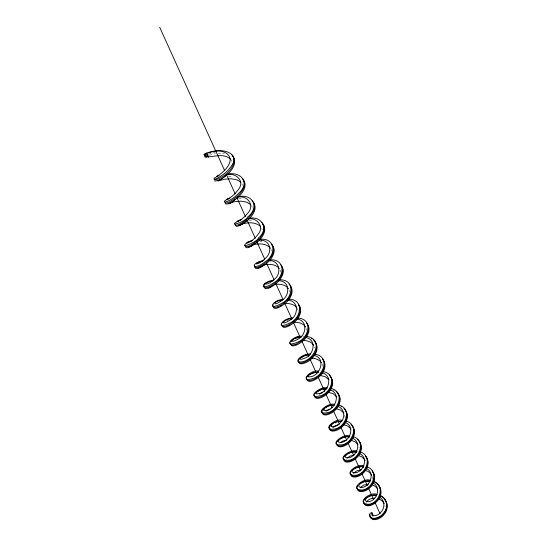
<?xml version="1.0" encoding="UTF-8"?>
<svg xmlns="http://www.w3.org/2000/svg" width="547" height="547" viewBox="0 0 547 547"><rect width="100%" height="100%" fill="white"/><g stroke="black" fill="none" stroke-linecap="round" stroke-linejoin="round"><path stroke-width="0.41" stroke-dasharray="2.73 2.05" d="M345.171 417.84L344.651 414.647M372.466 479.35L372.11 476.444M346.477 459.459L346.627 458.851M366.463 502.543L366.483 503.165M339.591 443.795L339.475 444.485M334.976 423.371L335.318 423.228M208.386 154.179L212.106 153.119M209.303 155.232L215.45 153.728M212.564 153.016L215.402 152.469M238.478 198.869L242.8 198.67M228.352 176.483L232.263 176.271M217.904 153.386L224.291 153.283M248.769 220.523L253.022 220.407M259.688 241.473L262.02 241.453M302.84 336.179L303.715 336.173M270.286 261.876L270.744 261.883M357.793 451.302L358.182 451.378M231.107 159.888L231.894 161.406M251.572 205.72L252.29 207.286M297.37 308.487L298.108 310.388M321.998 363.728L322.723 367.187M241.986 184.038L242.444 185.399M280.296 270.088L280.802 272.071M271.182 249.61L271.592 251.005M261.781 228.502L262.129 229.61M289.254 290.238L289.664 291.954M306.299 328.583L306.655 330.32M314.504 347.099L314.703 347.96M358.969 447.179L359.078 447.754M384.951 505.654L385.074 506.515"/><path stroke-width="0.82" d="M356.911 487.746C357.759 493.196 365.635 490.481 368.391 487.986C373.601 484.307 376.63 476.198 372.138 470.837M329.068 427.836C330.867 433.21 338.921 428.718 341.67 426.099C346.798 422.024 349.567 413.163 343.899 408.363M350.559 474.03C351.55 479.589 359.652 476.375 362.387 473.798C367.522 470.003 370.442 461.757 365.69 456.54M363.782 502.344C364.234 508.006 372.425 505.626 375.201 503.008C380.397 499.356 383.276 491.268 378.839 485.955M336.672 444.034C337.786 449.518 345.902 445.764 348.583 443.302C353.724 439.467 356.959 431.173 352.097 425.874M357.266 488.266C357.752 493.927 365.991 491.274 368.719 488.71C374.039 484.984 377.027 476.594 372.227 471.295M306.593 379.297C308.549 384.247 316.282 379.262 318.997 376.938C324.056 372.965 327.735 364.452 322.415 359.208M343.386 458.283C344.159 464.164 352.883 460.437 355.543 457.73C360.972 453.661 363.564 444.39 357.601 439.631M363.495 501.449C363.741 507.589 372.753 504.785 375.481 501.818C380.883 497.784 383.009 488.642 377.273 483.965M336.35 443.084C337.178 448.916 345.916 444.902 348.542 442.256C353.854 438.236 356.699 429.224 350.976 424.322M343.776 458.844C343.865 464.533 352.343 461.654 354.941 459.241C360.336 455.569 363.892 447.255 359.215 441.675M372.808 516.142L373.129 515.308L371.96 512.758C368.432 512.614 369.15 517.141 371.304 518.317C373.854 519.643 376.938 518.741 379.331 517.476C385.416 514.419 389.744 505.517 384.828 499.719M310.416 353.971C305.445 353.041 291.626 360.37 300.994 363.864C310.607 363.112 321.937 350.832 314.792 341.711M350.34 472.717C349.998 478.591 358.805 476.102 361.423 473.538C366.818 469.894 370.223 461.593 365.594 456.061M329.54 428.089C329.697 433.716 338.258 430.243 340.754 427.952C346.039 424.267 349.936 416.212 345.492 410.476M329.13 427.481L329.239 427.111M289.917 343.044C291.394 347.783 299.134 342.682 301.664 340.699C306.819 336.802 311.462 328.583 306.532 322.785M343.434 458.099L344.077 456.711M322.142 412.096C322.436 417.799 331.243 413.758 333.704 411.419C339.017 407.583 342.846 399.084 337.772 393.56M357.02 487.158L357.444 486.139M370.018 514.57C369.84 521.53 380.89 517.305 383.16 513.483C388.698 508.238 387.461 497.654 379.727 495.261M314.539 395.672C314.675 401.06 323.079 397.252 325.451 395.194C330.689 391.556 335.126 383.926 331.208 377.861M281.411 324.672C282.984 329.212 290.648 323.892 293.171 321.957C298.211 318.06 303.024 310.156 298.423 304.235M314.156 394.838C314.614 400.575 323.633 395.946 326.067 393.573C331.55 389.56 335.229 380.261 329.164 375.139M264.051 287.428C266.286 291.161 273.213 285.691 275.886 283.797C280.871 279.838 286.129 271.975 281.459 265.938M290.389 343.796C291.271 348.719 299.366 343.796 301.739 341.896C306.963 338.053 311.817 329.998 307.175 323.981M238.595 225.651L240.953 224.865L244.632 222.397M336.453 442.708L336.815 441.928M272.659 305.773C274.047 309.958 281.315 304.898 283.722 303.229C288.659 299.476 294.361 292.009 290.279 285.849M363.666 500.833L364.063 499.999M309.855 354.9C303.982 353.013 293.848 363.119 305.923 357.683C314.272 353.861 316.638 339.154 305.547 337.499M321.909 410.92C321.103 416.732 330.347 413.388 332.665 411.091C338.114 407.412 342.443 399.207 337.875 393.272M350.477 472.314L350.907 471.507M273.165 306.587C273.862 311.53 282.833 305.178 284.871 303.64C290.142 299.592 294.778 291.654 290.266 285.425M329.315 426.927L329.506 426.544M298.382 360.418C298.115 365.827 307.052 361.417 309.226 359.441C314.641 355.653 319.557 347.461 314.867 341.342M281.978 325.301C282.43 330.306 291.031 325.062 293.254 323.188C298.457 319.304 303.53 311.27 298.847 305.192M366.675 501.866C368.295 499.096 371.851 498.194 374.866 498.167M263.722 286.177C264.488 290.86 273.411 284.269 275.428 282.792C280.508 278.806 285.842 270.621 280.775 264.666M371.96 512.758C370.592 517.913 378.996 515.329 380.5 512.648C385.211 508.553 385.225 499.869 379.215 496.963M353.567 473.381L356.726 470.837L361.444 469.798M306.6 377.423C305.294 383.283 315.154 379.386 317.26 377.136C322.792 373.362 327.537 364.849 322.518 358.859M225.173 203.716C228.523 205.494 234.745 199.717 237.815 197.467C242.437 193.399 248.201 185.597 243.162 179.778M245.295 246.683C246.724 250.321 254.512 243.983 256.707 242.588C261.623 238.588 267.428 231.272 263.435 224.838M244.81 245.63C246.102 249.37 254.97 242.43 256.953 240.899C262.006 236.824 267.674 228.147 261.787 222.472M360.275 487.664L363.529 485.114L368.541 484.157M254.916 267.168C255.764 271.558 264.611 264.789 266.621 263.353C271.674 259.34 277.247 251.182 272.139 245.165M298.471 360.247L298.696 359.899M322.108 410.544L322.819 409.594M272.803 305.486L273.261 304.87M357.567 485.927L358.005 485.312M329.615 426.352L329.882 425.963M314.518 394.12L314.771 393.744M336.938 441.73L337.219 441.34M235.463 225.432C236.564 228.714 244.974 222.191 246.854 220.858C251.811 216.79 257.993 209.221 253.569 202.766M234.964 224.359C236.01 227.73 245.35 220.585 247.1 219.128C252.003 215.046 257.897 206.739 252.379 200.893M306.717 377.245L306.983 376.883M224.721 202.513C227.128 204.769 234.369 198.52 236.926 196.66C241.692 192.565 247.784 184.64 242.656 178.637M214.697 181.098C222.643 180.558 239.333 167.252 233.337 157.092M351.044 471.302L351.352 470.892M364.336 499.582L366.1 497.791M214.164 179.949C222.103 179.361 238.807 166.09 232.817 155.916M344.22 456.513L344.535 456.109M254.642 265.883C253.993 270.827 264.297 263.9 265.787 262.615C270.991 258.594 276.878 250.307 271.674 244.126M290.457 342.073L290.744 341.725M298.833 359.721L299.893 358.647M314.922 393.56L315.845 392.623M337.376 441.142L337.725 440.745M347.126 458.065L349.998 456.089L354.169 455.097M332.897 427.474L335.072 425.874L338.19 424.787M238.02 196.729L237.76 197.016C248.099 195.245 255.381 205.822 247.251 213.774C244.7 216.927 241.514 219.662 237.822 221.385C234.957 222.164 240.01 219.723 240.837 219.826M307.134 376.698L308.795 375.235M351.53 470.693L351.906 470.29M344.713 455.911L346.524 454.386M330.367 425.375L330.75 424.992M340.282 442.769L342.853 441.067L346.415 440.082M226.506 174.794L222.397 178.39L218.034 181.078L224.359 179.238L231.443 178.773L237.207 179.929L240.878 182.356M323.003 409.402L323.4 409.019M273.815 280.167C260.666 281.698 259.565 292.248 273.521 282.908C285.254 276.782 285.596 258.287 269.377 259.859M273.103 280.761C260.03 283.483 266.485 287.045 273.678 279.736C282.204 274.266 280.037 259.811 268.707 260.639M290.908 341.554L291.277 341.205M337.8 406.387C344.138 408.26 345.56 416.629 341.472 421.334C339.735 424.082 333.308 429.156 331.113 425.778M337.916 440.547L338.34 440.164M246.54 220.735L244.906 222.178M323.564 410.018L324.207 409.457M264.44 285.302L264.987 284.823M352.111 470.099L352.555 469.709M282.635 323.065L283.038 322.723M235.306 199.416L231.429 202.315L228.468 203.751L234.26 201.734L241.159 201.152L246.909 202.212L250.875 204.79M318.012 372.233C315.27 372.206 312.474 372.753 310.067 374.114C309.076 374.182 307.093 377.033 308.706 376.445M325.937 411.125L330.087 409.081M341.54 421.573C337.889 421.375 332.159 421.942 330.935 426.017M323.612 408.835L324.077 408.459M291.476 341.027L292.406 340.33M316.063 392.438L316.542 392.069M264.55 264.529L263.483 265.336M254.738 243.784L251.018 246.239L248.413 247.032M300.112 358.47L300.59 358.114M238.752 225.48L239.326 225.118M352.794 469.524L354.128 468.635M273.268 285.274L272.748 285.65M359.652 483.739L360.719 483.028M331.66 424.24L332.173 423.877M230.567 159.204C223.47 152.545 213.385 157.345 205.125 156.934L204.038 154.569C211.457 149.81 228.974 148.216 230.294 159.895C229.624 165.536 225.364 169.926 221.186 173.392C220.393 174.602 213.453 177.864 217.945 176.025M324.323 408.281L325.417 407.577M263.223 265.521L261.712 266.485M316.795 391.891L320.583 390.004M366.606 497.421L371.037 495.486M281.479 305.541L280.967 305.862M309.328 374.886L309.903 374.545M332.446 423.699L333.027 423.357M349.184 437.231C345.184 434.291 331.318 443.72 342.415 442.222C350.736 439.774 354.859 426.099 345.253 422.496M319.243 394.134L321.274 393.163M271.722 286.32L270.984 286.744M292.939 339.981L293.513 339.646M280.72 306.012L280.228 306.286M263.982 284.31L264.946 283.77M301.671 357.423L302.279 357.088M289.459 325.13L288.966 325.397M261.473 266.615L260.577 267.08M310.204 374.374L310.833 374.052M205.125 156.934L208.209 155.608M270.751 286.874L269.856 287.305M204.585 155.751L207.662 154.432M204.038 154.569L207.122 153.249M347.673 453.709L348.295 453.395M247.859 242.089C245.323 243.217 247.75 243.415 248.988 242.369C252.564 240.482 255.681 237.706 257.986 234.383C264.502 227.402 257.493 217.453 248.769 218.841M361.307 482.707L361.923 482.399M326.026 407.248L327.687 406.503M248.03 242.006C236.304 250.362 257.883 241.931 258.567 237.822C269.083 229.405 262.17 215.689 249.227 218.274M302.594 356.931L303.257 356.623M216.25 177.153C212.161 178.548 214 180.305 217.152 178.185C222.67 175.437 227.661 171.43 231.19 166.343C241.165 152.818 221.713 148.107 212.024 151.84M341.055 438.414L341.711 438.113M260.372 267.182L258.963 267.709M311.161 373.902L312.193 373.464M248.215 241.924L252.83 240.311M239.928 224.824L240.694 224.509M355.352 468.006L356.357 467.603M248.406 241.836L252.338 240.612M348.617 453.251L349.287 452.978M295.134 338.86L295.483 338.716M334.62 422.585L335.311 422.311M269.445 287.483L268.878 287.688M362.572 482.119L363.598 481.757M296.542 344.378L296.112 344.535M303.954 356.329L304.31 356.193M229.569 198.479C228.455 198.609 221.774 201.802 225.289 202.007C230.437 200.564 234.848 197.166 238.574 193.44C250.505 182.944 241.206 171.095 227.32 174.206M240.912 224.427C247.21 222.362 255.415 221.549 260.563 226.533M342.388 437.839L342.737 437.709M287.503 320.316L287.872 320.186M312.556 373.327L313.684 372.958M296.583 338.306L297.349 338.06M241.104 219.764C223.716 227.839 244.817 222.896 247.682 217.022C259.634 207.621 253.377 193.795 238.444 196.564M278.259 307.168L277.548 307.373M208.222 152.88L208.605 152.757M321.807 392.978L322.361 392.808M336.029 422.065L336.774 421.84M328.774 406.127L329.15 406.011M357.054 467.364L358.141 467.063M305.438 355.81L306.614 355.475M350.34 452.608L351.447 452.307M218.383 175.888L219.101 175.683M241.507 219.641L241.924 219.518M321.328 389.765L322.094 389.546M252.338 244.981L252.905 244.817M280.085 301.158L280.488 301.035M229.986 198.151C228.619 198.24 224.762 200.462 228.078 198.91C231.88 196.783 235.237 193.836 237.801 190.315C245.651 181.659 236.475 172.62 226.807 174.479M363.946 481.647L365.779 481.216M209.829 152.394L211.573 151.943M343.831 437.368L344.966 437.094M286.819 326.272L286.293 326.388M314.457 372.739L314.86 372.644M253.5 244.659C259.189 243.374 266.58 243.265 270.498 248.331M298.553 337.731L300.221 337.39M263.77 264.919C269.001 263.852 275.497 263.996 279.264 268.331M263.9 260.427C248.502 263.681 253.282 271.278 264.953 261.869C276.72 255.189 275.64 237.302 259.688 239.36M307.428 355.29L307.838 355.208M262.69 261.001C260.796 261.562 256.769 262.075 256.358 263.969C259.729 263.463 262.485 260.967 264.912 258.731C273.213 252.358 270.628 239.319 259.073 240.058M330.703 405.635L332.309 405.375M371.769 495.322L374.408 495.028M358.887 466.899L361.998 466.591M258.697 267.77L258.061 267.784M338.32 421.491L341.957 421.176M323.687 389.197L325.335 388.972M352.589 452.075L355.748 451.843M283.462 299.359C272.242 299.585 266.43 311.961 281.828 303.284C293.213 297.848 295.414 279.12 279.243 279.79M274.437 284.488C279.332 283.756 285.349 284.351 288.467 288.679M282.587 300.071C272.577 300.891 272.098 307.92 281.91 300.317C290.238 295.489 290.122 280.843 278.772 280.714M292.843 318.039C282.525 317.438 274.047 330.949 290.252 322.805C301.479 317.711 304.323 298.997 288.372 299.154M366.538 481.107L368.863 480.984M284.208 303.647C288.611 303.154 293.753 303.886 296.72 307.51M317.322 372.213L318.593 372.11M301.534 336.268C292.433 335.133 281.855 348.911 298.067 341.95C309.041 337.458 313.356 318.826 297.677 318.026M291.811 318.846C283.572 318.532 278.991 327.311 290.149 320.036C298.539 315.516 299.23 300.693 287.845 300.146M346.928 436.786L349.752 436.738M301.123 337.102C294.279 335.742 286.313 345.472 298.149 339.147C306.614 334.949 308.029 320.002 296.652 319.045M294.067 322.272C298.286 322.039 303.188 323.188 305.575 326.99M318.634 371.235C310.375 368.931 297.862 383.762 313.739 378.175C324.535 374.305 329.684 355.988 314.675 354.189M303.332 340.466C307.216 340.446 311.551 341.752 313.691 345.225M374.791 495.021L375.563 495.035M327.475 388.062C320.275 385.245 304.358 399.72 320.911 395.666C331.81 392.281 337.677 373.909 322.826 371.557M261.09 240.4L261.555 240.413M334.839 404.445C327.865 401.696 312.228 415.809 328.221 412.506C339.311 409.853 344.74 390.968 330.75 388.479M311.674 358.189C315.332 358.237 319.325 359.529 321.431 362.709M342.012 420.404C335.106 417.477 320.316 431.583 335.338 428.875C346.135 426.523 352.124 408.397 338.86 405.074M362.387 466.591L362.784 466.605M326.285 389.115C321.431 386.654 309.192 396.828 321.068 392.985C329.479 389.703 332.651 375.208 321.964 372.801M356.152 451.849L356.548 451.87M369.252 480.998L369.642 481.018M320.125 375.447L325.212 376.671L328.952 379.714M349.806 436C343.263 432.903 326.901 446.516 342.265 444.8C353.253 442.728 359.222 424.431 345.984 421.04M334.34 405.587C330.039 402.845 316.617 412.705 328.214 409.942C336.562 407.03 340.391 392.903 330.142 389.861M357.006 451.193C350.306 447.87 333.93 461.654 349.335 460.205C360.336 458.215 365.977 439.979 352.931 436.595M328.344 392.281L333.273 393.737L336.74 396.992M364.022 466.023C357.389 462.311 341.212 476.081 355.899 475.295C366.866 473.613 372.733 455.658 360.07 451.87M370.483 480.43C363.981 476.847 348.172 490.126 362.305 489.989C373.02 488.615 379.29 471.398 367.379 466.919M336.029 408.65L340.576 410.079L343.865 413.081M356.329 452.458C352.446 449.443 338.422 458.577 349.239 457.709C357.547 455.507 361.793 442.058 352.507 438.202M377.163 494.55C370.784 490.837 354.784 503.691 368.548 504.293C379.433 503.254 385.69 485.852 373.806 481.339M306.717 336.412C325.882 339.256 312.18 364.008 298.6 361.806M371.816 515.069L373.129 515.308M343.824 424.657L347.954 426.147L350.955 428.998M350.791 440.157L355.14 441.812L358.012 444.752M363.591 467.384C359.83 464.123 345.232 472.943 355.885 472.793C364.193 470.844 368.534 457.6 359.577 453.511M370.073 481.818C366.175 478.563 352.015 487.452 362.586 487.425C370.9 485.565 375.03 472.362 366.196 468.314M358.203 455.384L361.888 456.916L364.589 459.61M313.547 355.311C327.503 357.724 319.489 378.1 308.296 376.808M376.692 495.965C372.869 492.656 358.641 501.161 368.897 501.736C377.355 500.143 381.457 486.796 372.657 482.748M365.123 470.188L368.712 471.815L371.146 474.338M360.035 452.499L360.405 452.622M372.158 484.724L375.365 486.358L377.697 488.95M378.729 498.83L382.079 500.744L384.206 503.472M380.035 495.958C387.481 498.413 389.519 508.696 384.281 514.262C381.608 518.2 372.528 522.864 370.121 516.669M333.766 390.182L334.121 390.339M341.061 406.558L341.41 406.722M374.811 482.358L375.474 482.707M311.387 338.634L311.735 338.812M375.789 482.892L376.404 483.295M313.021 339.612L314.634 341.075M336.056 391.515L337.643 392.999M231.572 154.712L232.598 155.656M232.632 156.346L233.118 156.839M289.11 284.091L290.06 285.144M262.772 224.038L263.223 224.557M330.559 377.013L331.003 377.567M364.74 459.856L365.143 460.629M371.297 474.591L371.7 475.357M205.036 153.857L206.527 157.092M329.738 426.612L329.253 425.559L330.703 424.944L331.571 426.824M206.438 152.866L208.482 157.304M159.731 27.35L224.591 170.52M226.355 174.411L235.169 193.864M236.933 197.754L245.391 216.427M247.155 220.318L255.258 238.212M256.673 241.33L264.775 259.223M266.539 263.114L273.944 279.455M275.709 283.346L283.107 299.681M284.871 303.571L291.92 319.133M293.329 322.251L300.385 337.807M301.794 340.925L308.843 356.487M310.252 359.598L316.597 373.601M318.361 377.492L324.706 391.502M325.759 393.833L332.104 407.836M333.52 410.954L339.509 424.178M340.918 427.289L346.559 439.74M348.323 443.631L353.608 455.302M355.024 458.413L360.658 470.864M361.717 473.196L367.358 485.647M368.418 487.986L373.704 499.657M375.112 502.768L380.049 513.66"/></g></svg>
